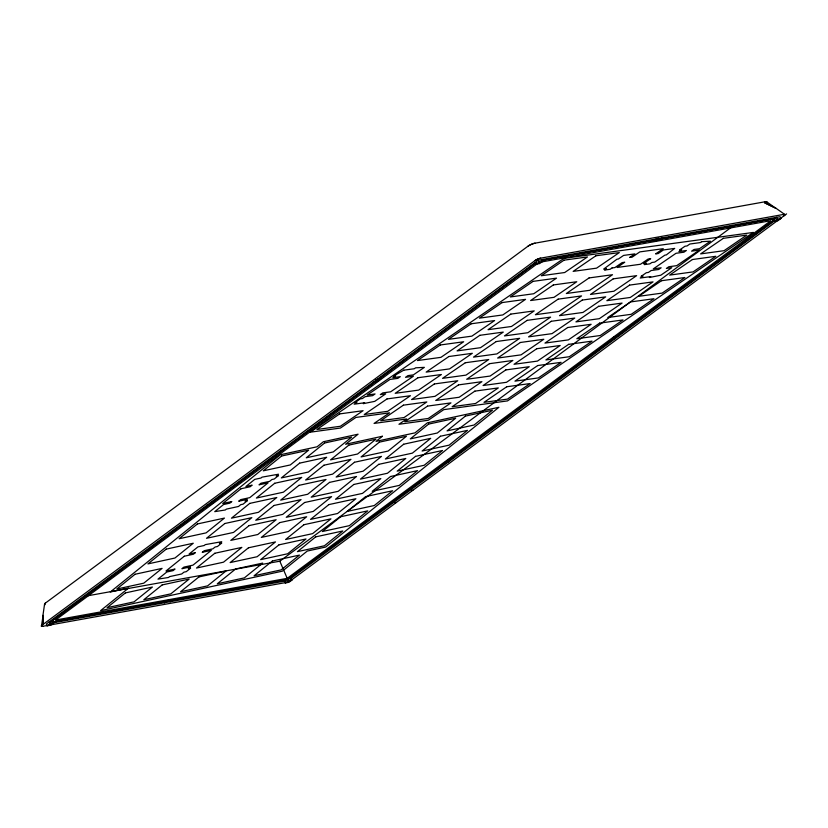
<?xml version="1.0" encoding="UTF-8"?>
<svg xmlns="http://www.w3.org/2000/svg" width="828" height="828" viewBox="0 0 828 828"><rect width="100%" height="100%" fill="white"/><g stroke="black" fill="none" stroke-linecap="round" stroke-linejoin="round"><path stroke-width="1.24" d="M44.546 604.264L42.984 615.09L42.89 623.96L43.077 615.349L41.472 626.196M44.774 603.705L44.909 603.56A5.475 1.273 -23.3 0 1 45.664 602.898L527.995 246.195A5.423 1.263 -23.3 0 1 534.826 243.215L765.414 201.701M766.024 203.253L766.045 203.243A5.392 1.263 -23.3 0 0 765.175 201.732M774.687 219.855L288.051 579.269M783.557 214.431L540.518 258.181A3.974 0.931 -23.3 0 0 540.26 258.232A4.347 1.014 -23.3 0 0 535.136 260.489L42.311 624.954A4.388 1.025 -23.3 0 0 42.89 626.279L285.681 582.581A4.554 1.066 -23.3 0 0 286.074 582.498M774.252 221.345L777.202 219.172L776.426 217.36L773.476 219.544L774.252 221.345L777.875 220.693L780.814 218.52L780.038 216.708L538.2 260.24L46.316 624.012L47.092 625.823L50.705 625.171L53.654 622.987L52.878 621.186L49.256 621.838L50.032 623.639L47.092 625.823M208.77 504.883L53.044 620.048A5.423 1.263 -23.3 0 0 51.926 621.352M213.479 501.395L374.649 382.205M379.359 378.727L535.374 263.345A5.423 1.263 -23.3 0 1 536.244 262.766M52.185 621.693L52.878 621.186M372.838 382.536L376.461 381.884L381.17 378.396L377.547 379.048M535.25 262.424L536.037 264.225L538.976 262.052L542.599 261.4L541.812 259.588M537.061 263.915L55.497 620.058L287.212 578.348L770.858 220.672L541.688 261.927M542.599 261.4L539.649 263.573L536.037 264.225M164.337 602.774L167.287 600.59L173.073 599.555L170.123 601.728L169.222 599.627M656.231 239.002L653.282 241.176L659.067 240.13L662.017 237.957M86.309 596.036L279.823 561.198L731.227 227.369M287.482 578.958L284.532 581.132L285.308 582.943L288.931 582.291L291.87 580.107L291.094 578.306L287.482 578.958L288.258 580.759L285.308 582.943M446.634 462.065L290.907 577.23A5.423 1.263 -23.3 0 1 283.869 580.262L171.893 600.424M451.343 458.588L612.513 339.397M617.222 335.909L773.238 220.527A5.423 1.263 -23.3 0 0 774.325 219.389L773.476 219.544M290.235 578.948L774.842 220.558M289.862 581.246L786.6 213.883M536.026 262.683L50.839 621.859A5.32 1.242 -23.3 0 0 50.984 622.201L51.098 622.252M287.689 579.424L52.557 622.232M541.16 260.416L774.77 218.406A5.03 1.17 -23.3 0 1 775.256 218.478L775.443 218.592M654.751 240.089L542.412 260.313A5.423 1.263 -23.3 0 0 542.092 260.375M660.537 239.044L772.514 218.892A5.423 1.263 -23.3 0 1 774.252 218.965M777.202 219.172L780.814 218.52M619.396 335.516L615.773 336.168L611.064 339.656L614.676 339.004L613.776 336.892M211.668 501.727L215.29 501.075L210.581 504.562L206.959 505.204M453.506 458.194L449.894 458.847L445.185 462.324L448.797 461.682L447.896 459.571M411.392 490.559L412.841 490.29M394.987 502.689L396.426 502.43M166.107 601.459L53.768 621.683A5.423 1.263 -23.3 0 1 52.506 621.766M52.681 622.873L285.608 580.945M50.032 623.639L53.654 622.987M288.258 580.759L291.87 580.107M42.89 626.279L42.859 626.289A4.523 1.056 -23.3 0 1 41.804 626.341A4.337 1.014 -23.3 0 1 42.145 625.078M784.882 214.535L775.857 208.159L764.575 202.756L775.96 208.408L766.976 202.011M658.156 238.029L659.067 240.13M538.2 260.24L538.976 262.052M375.55 379.773L376.461 381.884M279.823 561.198L287.212 578.348M534.971 260.613A4.388 1.025 -23.3 0 1 540.674 258.15M783.464 214.452A4.399 1.025 -23.3 0 1 784.054 215.777M287.595 582.043A4.388 1.025 -23.3 0 0 291.384 580.117L291.27 580.2A4.337 1.014 -23.3 0 1 287.74 581.98M286.177 582.467A4.388 1.025 -23.3 0 1 285.681 582.581M45.188 604.637A5.423 1.263 -23.3 0 1 45.395 603.115M527.995 246.195A5.423 1.263 -23.3 0 1 535.033 243.163M382.37 436.263L376.057 441.386L415.025 432.847L427.403 422.808L498.911 407.283L325.663 547.049L307.291 551.044L282.348 571.165L100.581 610.65L128.64 588.015L110.279 591.999L280.361 454.748L317.124 446.768L323.365 441.738L358.089 434.193L345.618 444.253L382.37 436.263M135.067 574.259L116.738 589.05L143.751 583.181L162.081 568.391L135.067 574.259M166.252 549.109L147.922 563.899L174.936 558.031L193.266 543.24L166.252 549.109M197.426 523.948L179.096 538.738L206.11 532.87L224.44 518.08L197.426 523.948M241.072 488.727L222.742 503.517L231.819 501.551L229.822 503.165L223.591 504.511L214.752 511.642L225.299 509.986L226.386 509.116L238.474 506.488L240.741 504.666L243.059 504.169L247.375 500.681L245.057 501.178L247.324 499.356L238.692 501.23L240.689 499.626L249.756 497.649L268.086 482.859L259.019 484.835L261.017 483.221L269.638 481.347L271.905 479.526L274.213 479.019L278.539 475.541L276.221 476.038L278.477 474.216L262.062 477.145L260.975 478.015L254.745 479.371L245.906 486.502L252.147 485.146L250.149 486.76L241.072 488.727M281.603 456.031L263.273 470.821L290.286 464.953L308.616 450.163L281.603 456.031M125.39 592.91L107.06 607.7L134.074 601.832L152.404 587.042L125.39 592.91M184.302 556.219L165.973 571.01L175.039 569.033L173.042 570.647L166.811 572.003L157.972 579.134L168.529 577.478L169.605 576.609L181.705 573.98L183.961 572.158L186.279 571.651L190.606 568.163L188.287 568.67L190.543 566.849L181.922 568.722L183.919 567.108L192.986 565.141L211.316 550.351L202.249 552.317L204.247 550.703L212.868 548.829L215.125 547.008L217.443 546.511L221.759 543.023L219.441 543.53L221.707 541.698L205.282 544.627L204.206 545.507L197.964 546.863L189.136 553.984L195.367 552.638L193.369 554.242L184.302 556.219M224.833 523.513L206.503 538.303L233.517 532.435L251.847 517.645L224.833 523.513M249.777 503.383L231.447 518.173L258.46 512.304L276.79 497.514L249.777 503.383M274.72 483.262L256.39 498.052L283.404 492.184L301.734 477.394L274.72 483.262M299.653 463.131L281.323 477.922L308.347 472.053L326.677 457.263L299.653 463.131M324.597 443.011L306.267 457.801L333.28 451.933L351.621 437.143L324.597 443.011M162.153 584.93L143.824 599.72L170.837 593.852L189.167 579.062L162.153 584.93M214.825 553.259L196.495 568.049L223.508 562.181L241.838 547.391L214.825 553.259M249.114 525.594L230.784 540.384L257.798 534.515L276.138 519.725L249.114 525.594M274.058 505.463L255.728 520.253L282.741 514.385L301.071 499.594L274.058 505.463M299.001 485.343L280.671 500.133L307.685 494.264L326.015 479.474L299.001 485.343M323.945 465.212L305.615 480.002L332.628 474.133L350.958 459.343L323.945 465.212M348.888 445.091L330.558 459.882L357.572 454.013L375.902 439.223L348.888 445.091M198.906 576.94L180.576 591.73L207.59 585.862L225.92 571.072L198.906 576.94M248.462 547.794L230.132 562.585L257.146 556.716L275.476 541.926L248.462 547.794M279.636 522.634L261.306 537.424L288.32 531.555L306.66 516.765L279.636 522.634M304.58 502.513L286.25 517.303L313.263 511.435L331.604 496.645L304.58 502.513M329.523 482.382L311.193 497.173L338.207 491.314L356.537 476.514L329.523 482.382M354.467 462.262L336.137 477.052L363.15 471.184L381.48 456.394L354.467 462.262M379.41 442.131L361.08 456.921L388.094 451.063L406.424 436.263L379.41 442.131M235.659 568.96L217.34 583.75L244.353 577.882L262.673 563.092L235.659 568.96M278.984 544.845L260.654 559.635L287.668 553.766L305.998 538.976L278.984 544.845M303.928 524.714L285.598 539.504L312.611 533.636L330.941 518.846L303.928 524.714M328.871 504.594L310.541 519.384L337.555 513.515L355.885 498.725L328.871 504.594M353.815 484.463L335.485 499.253L362.498 493.384L380.828 478.594L353.815 484.463M378.758 464.342L360.428 479.133L387.442 473.264L405.772 458.474L378.758 464.342M403.691 444.212L385.362 459.002L412.385 453.133L430.705 438.343L403.691 444.212M428.645 424.091L410.305 438.881L437.319 433.013L455.659 418.223L428.645 424.091M272.422 560.97L254.092 575.76L281.106 569.892L299.436 555.112L272.422 560.97M315.747 536.855L297.418 551.645L324.431 545.776L342.761 530.986L315.747 536.855M340.691 516.734L322.351 531.524L349.375 525.656L367.704 510.866L340.691 516.734M365.624 496.603L347.294 511.393L374.308 505.525L392.648 490.735L365.624 496.603M390.568 476.483L372.238 491.273L399.251 485.405L417.581 470.614L390.568 476.483M415.511 456.352L397.181 471.142L424.195 465.274L442.525 450.484L415.511 456.352M440.455 436.232L422.125 451.022L449.138 445.154L467.468 430.363L440.455 436.232M465.398 416.101L447.068 430.891L474.082 425.023L492.412 410.233L465.398 416.101M403.785 370.178L393.611 376.047L395.618 375.767L392.824 377.692L400.297 376.668L397.823 378.365L389.957 379.441L367.218 395.028L375.074 393.952L372.6 395.649L365.127 396.674L362.322 398.589L360.315 398.868L354.953 402.543L356.961 402.263L354.156 404.188L364.641 402.75L363.306 403.66L374.732 401.363L385.703 393.849L380.3 394.594L382.774 392.896L390.64 391.81L413.379 376.233L405.513 377.309L407.997 375.612L413.389 374.867L424.36 367.353L415.615 367.818L414.269 368.739L403.785 370.178M612.027 267.961L610.081 269.297L604.554 270.052L606.51 268.717L603.622 269.11L616.974 259.205L618.361 259.019L623.598 255.417L634.89 253.875L629.642 257.467L632.199 257.115L639.827 251.888L663.249 248.679L655.621 253.906L658.167 253.554L663.414 249.963L674.706 248.41L666.292 254.941L664.915 255.127L654.72 262.103L651.843 262.497L649.887 263.842L644.37 264.598L646.316 263.263L643.439 263.656L650.694 258.678L648.148 259.029L640.51 264.256L617.088 267.475L624.726 262.238L622.17 262.59L614.914 267.568L612.027 267.961M701.678 241.662L700.343 242.583L689.859 244.022L687.054 245.947L685.046 246.216L679.684 249.89L681.692 249.611L678.888 251.536L686.371 250.511L683.887 252.209L676.031 253.285L653.292 268.872L661.148 267.796L658.674 269.493L651.191 270.518L648.396 272.433L646.389 272.712L641.027 276.386L643.035 276.107L640.23 278.032L650.715 276.593L649.38 277.515L660.806 275.206L671.767 267.692L666.364 268.438L668.848 266.74L676.704 265.664L699.443 250.077L691.587 251.153L694.061 249.456L699.474 248.71L710.434 241.196L701.678 241.662M563.93 258.388L310.334 432.175L340.443 428.045L355.916 417.436L389.543 412.83L374.07 423.429L406.693 418.958L398.951 424.267L428.314 420.241L443.787 409.632L507.523 400.897L753.387 232.42L563.93 258.388M339.666 413.907L316.927 429.484L340.349 426.275L363.088 410.688L339.666 413.907M440.248 344.986L417.498 360.563L440.92 357.354L463.659 341.767L440.248 344.986M471.194 323.779L448.445 339.356L471.867 336.147L494.616 320.56L471.194 323.779M502.13 302.572L479.391 318.149L502.813 314.94L525.563 299.353L502.13 302.572M533.087 281.365L510.338 296.952L533.76 293.733L556.509 278.146L533.087 281.365M564.034 260.158L541.284 275.745L564.706 272.526L587.456 256.949L564.034 260.158M387.007 398.93L364.268 414.517L387.69 411.309L410.429 395.722L387.007 398.93M417.954 377.723L395.215 393.31L418.637 390.102L441.376 374.515L417.954 377.723M448.9 356.516L426.161 372.103L449.583 368.895L472.322 353.308L448.9 356.516M479.847 335.309L457.108 350.896L480.53 347.688L503.269 332.1L479.847 335.309M510.793 314.102L488.054 329.689L511.476 326.48L534.215 310.893L510.793 314.102M553.342 284.946L530.603 300.533L554.025 297.324L576.764 281.737L553.342 284.946M595.891 255.79L573.152 271.377L596.574 268.158L619.323 252.581L595.891 255.79M403.412 405.161L380.663 420.748L404.085 417.54L426.824 401.953L403.412 405.161M434.348 383.954L411.609 399.541L435.031 396.333L457.77 380.745L434.348 383.954M465.295 362.747L442.556 378.334L465.978 375.125L488.717 359.538L465.295 362.747M496.241 341.55L473.502 357.127L496.924 353.918L519.663 338.331L496.241 341.55M527.188 320.343L504.449 335.92L527.871 332.711L550.61 317.124L527.188 320.343M558.134 299.136L535.395 314.712L558.817 311.504L581.556 295.927L558.134 299.136M589.081 277.929L566.342 293.516L589.764 290.297L612.503 274.72L589.081 277.929M427.538 406.103L404.788 421.68L428.211 418.471L450.96 402.884L427.538 406.103M458.484 384.896L435.745 400.473L459.167 397.264L481.906 381.677L458.484 384.896M489.431 363.689L466.681 379.265L490.104 376.057L512.853 360.47L489.431 363.689M520.377 342.481L497.638 358.058L521.06 354.85L543.799 339.273L520.377 342.481M551.324 321.274L528.585 336.861L551.997 333.643L574.746 318.066L551.324 321.274M582.27 300.067L559.521 315.654L582.943 312.446L605.682 296.859L582.27 300.067M613.217 278.86L590.478 294.447L613.89 291.239L636.639 275.652L613.217 278.86M474.879 391.126L452.14 406.714L475.562 403.505L498.301 387.918L474.879 391.126M505.825 369.919L483.086 385.506L506.498 382.298L529.247 366.711L505.825 369.919M536.772 348.712L514.033 364.299L537.455 361.091L560.194 345.504L536.772 348.712M567.718 327.505L544.969 343.092L568.391 339.884L591.14 324.297L567.718 327.505M598.665 306.298L575.926 321.885L599.348 318.676L622.087 303.089L598.665 306.298M629.611 285.091L606.862 300.678L630.284 297.469L653.033 281.882L629.611 285.091M506.746 386.759L484.007 402.346L507.419 399.127L530.168 383.55L506.746 386.759M537.693 365.552L514.954 381.139L538.376 377.92L561.115 362.343L537.693 365.552M568.639 344.344L545.9 359.932L569.322 356.723L592.061 341.136L568.639 344.344M599.586 323.137L576.847 338.724L600.259 335.516L623.008 319.929L599.586 323.137M630.532 301.93L607.793 317.517L631.205 314.309L653.954 298.722L630.532 301.93M661.479 280.723L638.74 296.31L662.152 293.102L684.901 277.515L661.479 280.723M692.425 259.526L669.686 275.103L693.098 271.894L715.847 256.307L692.425 259.526M723.372 238.319L700.623 253.896L724.045 250.687L746.794 235.1L723.372 238.319"/></g></svg>
